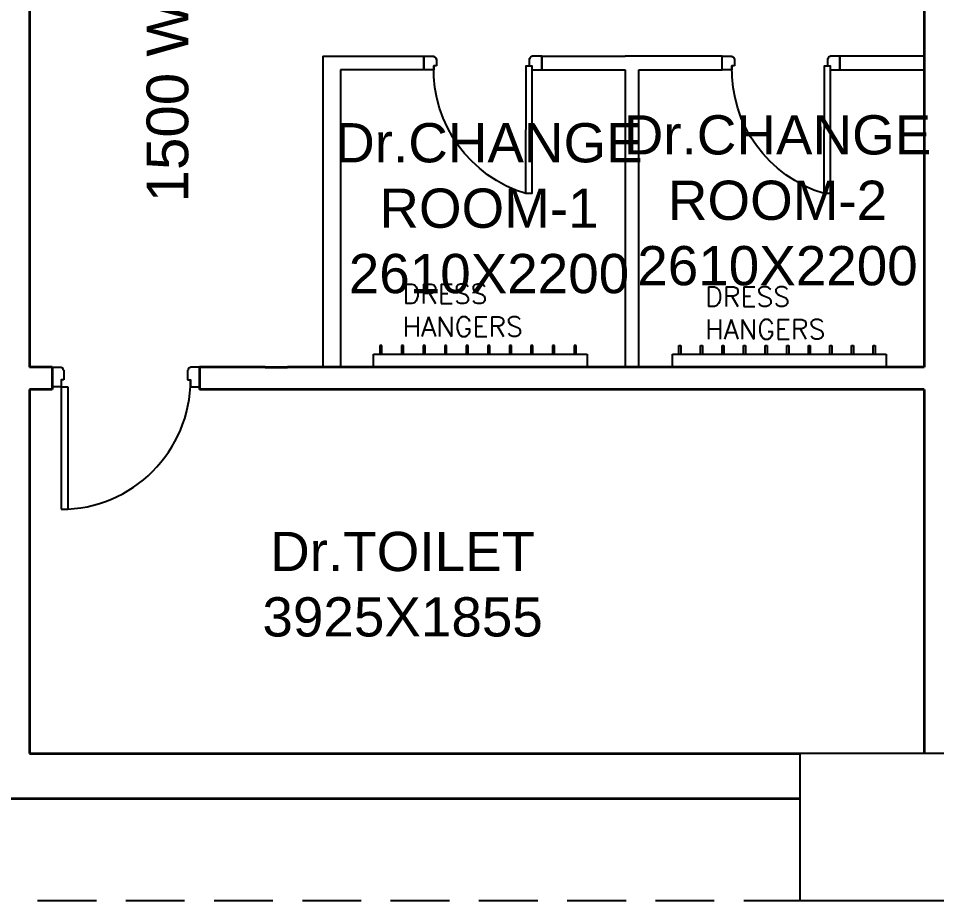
# Model space of a CAD drawing. Extents: x 3485972 to 3601240, y -673889 to -591207.
# Drawn here: x 3501168 to 3505849, y -612770 to -608272 of the extents above; entities that cross this region are included whole.
import ezdxf
from ezdxf.enums import TextEntityAlignment as Align

# ---------------------------------------------------------------- set-up
doc = ezdxf.new("R2010")
doc.units = 0
doc.header["$LTSCALE"] = 6
doc.header["$MEASUREMENT"] = 0
doc.linetypes.add('HIDDEN', pattern=[0.375, 0.25, -0.125])
for name, color, linetype in [('Chajja', 7, 'CONTINUOUS'), ('COL', 5, 'CONTINUOUS'), ('DOOR', 44, 'CONTINUOUS'), ('equipment desc', 50, 'CONTINUOUS'), ('furniture', 33, 'CONTINUOUS'), ('medical equipment', 4, 'CONTINUOUS'), ('TEXT', 181, 'CONTINUOUS'), ('walls', 252, 'CONTINUOUS')]:
    doc.layers.add(name, color=color, linetype=linetype)
doc.layers.add('WALL', color=8, linetype='CONTINUOUS', lineweight=35)
doc.styles.add('ARIAL', font='arial.ttf')
doc.styles.get("Standard").update_dxf_attribs({"font": 'SIMPLEX'})

# ---------------------------------------------------------------- blocks, each defined once
blk = doc.blocks.new('750')
at = {"layer": 'DOOR'}
for p, q in [((-50, 705), (-47.5, 705)), ((-35, 690), (-35, 692.5)), ((-35, 60), (-35, 57.5)), ((50, 45), (50, 80)), ((50, 80), (675, 80)), ((675, 45), (675, 80)), ((-50, 45), (-47.5, 45)), ((50, 45), (675, 45))]:
    blk.add_line(p, q, dxfattribs=at)
for points in [[(15, 690), (15, 705), (50, 705), (50, 750), (-50, 750), (-50, 705)], [(-35, 690), (15, 690)], [(15, 60), (15, 45), (50, 45), (50, 0), (-50, 0), (-50, 45)], [(-35, 60), (15, 60)]]:
    blk.add_lwpolyline(points, dxfattribs=at)
for centre, start, end in [((-35, 705), 180, 270), ((-35, 45), 90, 180)]:
    blk.add_arc(centre, 12.5, start, end, dxfattribs=at)
at = {"layer": 'DOOR', "color": 145}
blk.add_arc((15, 45), 660, 0, 90, dxfattribs=at)
blk = doc.blocks.new('600')
at = {"layer": 'DOOR'}
blk.add_lwpolyline([(3496827.3, -614415.4), (3496829, -615066.4), (3496857.8, -615066.4), (3496857.8, -614415.4)], close=True, dxfattribs=at)
for points in [[(3496370.7, -615066.4), (3496357.2, -615066.4), (3496357.2, -615045.9), (3496307.5, -615045.9), (3496307.5, -615115.9), (3496357.2, -615115.9), (3496357.2, -615113.7, 0.414214), (3496368.5, -615102.4), (3496370.7, -615102.4)], [(3496844.3, -615066.4), (3496857.8, -615066.4), (3496857.8, -615045.9), (3496907.5, -615045.9), (3496907.5, -615115.9), (3496857.8, -615115.9), (3496857.8, -615113.7, -0.414214), (3496846.5, -615102.4), (3496844.3, -615102.4)]]:
    blk.add_lwpolyline(points, format="xyb", close=True, dxfattribs=at)
at = {"layer": 'furniture', "linetype": 'ByBlock'}
blk.add_arc((3497016.2, -615047.1), 659.3, 106.6562, 181.6858, dxfattribs=at)
blk = doc.blocks.new('*U52')
at = {"layer": 'medical equipment', "linetype": 'ByBlock'}
for p, q in [((4.9, 22.1), (-4.9, 22.1)), ((-4.9, 22.1), (-4.9, -22.1)), ((4.9, -22.1), (4.9, 22.1))]:
    blk.add_line(p, q, dxfattribs=at)
blk = doc.blocks.new('*U53')
at = {"layer": 'medical equipment', "color": 0, "linetype": 'ByBlock', "lineweight": -2, "transparency": 16777216}
for p in [(0, 0), (110, 0), (220, 0), (330, 0), (440, 0), (550, 0), (660, 0), (770, 0), (880, 0), (990, 0)]:
    blk.add_blockref('*U52', p, dxfattribs=at)
blk = doc.blocks.new('*U54')
at = {"layer": 'medical equipment', "linetype": 'ByBlock'}
for p, q in [((-4.9, -22.1), (-4.9, 22.1)), ((-4.9, 22.1), (4.9, 22.1)), ((4.9, 22.1), (4.9, -22.1))]:
    blk.add_line(p, q, dxfattribs=at)
blk = doc.blocks.new('*U55')
at = {"layer": 'medical equipment', "color": 0, "linetype": 'ByBlock', "lineweight": -2, "transparency": 16777216}
for p in [(0, 0), (110, 0), (220, 0), (330, 0), (440, 0), (550, 0), (660, 0), (770, 0), (880, 0), (990, 0)]:
    blk.add_blockref('*U54', p, dxfattribs=at)

msp = doc.modelspace()

# ---------------------------------------------------------------- linework, layer by layer
at = {"layer": 'Chajja', "linetype": 'HIDDEN', "ltscale": 200}
msp.add_line((3488215.7, -612770), (3510915.7, -612770), dxfattribs=at)
at = {"layer": 'COL'}
msp.add_lwpolyline([(3505900.7, -612020), (3505150.7, -612020), (3505150.7, -612770), (3505900.7, -612770)], close=True, dxfattribs=at)
at = {"layer": 'furniture'}
for p, q in [((3502979, -610050), (3502979, -609984)), ((3502979, -609984), (3504067.5, -609984)), ((3504067.5, -609984), (3504067.5, -610050)), ((3504502.8, -610050), (3504502.8, -609984)), ((3504502.8, -609984), (3505591.3, -609984)), ((3505591.3, -609984), (3505591.3, -610050))]:
    msp.add_line(p, q, dxfattribs=at)
at = {"layer": 'WALL', "linetype": 'ByBlock'}
for p, q in [((3501225.7, -605305), (3501225.7, -610050)), ((3505785.7, -606055), (3505785.7, -610050)), ((3501340.7, -610050), (3501225.7, -610050)), ((3501340.7, -610050), (3501340.7, -610165)), ((3502090.7, -610050), (3502090.7, -610165)), ((3502425.7, -610050), (3502090.7, -610050)), ((3502425.7, -610050), (3502540.7, -610050)), ((3505785.7, -610050), (3502540.7, -610050)), ((3501340.7, -610165), (3501225.7, -610165)), ((3501225.7, -610165), (3501225.7, -612020)), ((3505785.7, -610165), (3502090.7, -610165)), ((3505785.7, -610165), (3505785.7, -612020)), ((3501225.7, -612020), (3505150.7, -612020)), ((3499190.7, -612250), (3505150.7, -612250))]:
    msp.add_line(p, q, dxfattribs=at)
at = {"layer": 'WALL', "lineweight": 0}
msp.add_line((3505265.7, -612020), (3505520.7, -612020), dxfattribs=at)
at = {"layer": 'walls', "linetype": 'ByBlock'}
for p, q in [((3502720.7, -608465), (3502720.7, -610050)), ((3502720.7, -608465), (3503235.7, -608465)), ((3503235.7, -608465), (3503235.7, -608535)), ((3503835.7, -608465), (3504260.7, -608465)), ((3503835.7, -608465), (3503835.7, -608535)), ((3504755.7, -608465), (3504260.7, -608465)), ((3504755.7, -608535), (3504755.7, -608465)), ((3505785.7, -608465), (3505355.7, -608465)), ((3505355.7, -608465), (3505355.7, -608535)), ((3505785.7, -608535), (3505785.7, -608465)), ((3502810.7, -608535), (3502810.7, -610050)), ((3503235.7, -608535), (3502810.7, -608535)), ((3503835.7, -608535), (3504260.7, -608535)), ((3504260.7, -608535), (3504260.7, -610050)), ((3504330.7, -610050), (3504330.7, -608535)), ((3504330.7, -608535), (3504755.7, -608535)), ((3505355.7, -608535), (3505785.7, -608535)), ((3504260.7, -610050), (3504330.7, -610050))]:
    msp.add_line(p, q, dxfattribs=at)

# ---------------------------------------------------------------- block references
at = {"layer": 'DOOR', "rotation": 270}
msp.add_blockref('750', (3501340.7, -610100), dxfattribs=at)
at = {"layer": 'furniture', "linetype": 'ByBlock', "xscale": -1, "rotation": 180}
for p in [(6928.3, -1223580.9), (8448.3, -1223580.9)]:
    msp.add_blockref('600', p, dxfattribs=at)
at = {"layer": 'medical equipment', "linetype": 'ByBlock'}
for name, p in [('*U53', (3503016.1, -609962)), ('*U55', (3504539.9, -609962))]:
    msp.add_blockref(name, p, dxfattribs=at)

# ---------------------------------------------------------------- texts
at = {"layer": 'equipment desc', "linetype": 'ByBlock', "char_height": 100, "attachment_point": 1}
for insert in [(3503126.7, -609626.6), (3504668.6, -609640.3)]:
    msp.add_mtext_dynamic_manual_height_columns('DRESS HANGERS', width=725.872, gutter_width=10, heights=[0], dxfattribs=dict(at, insert=insert))
at = {"layer": 'TEXT', "style": 'ARIAL'}
msp.add_text('1500 WIDE CORRIDOR', height=212.5, rotation=90, dxfattribs=at).set_placement((3502098, -607602.1), align=Align.BOTTOM_CENTER)
at = {"layer": 'TEXT', "char_height": 200, "width": 1198.956, "attachment_point": 5, "style": 'ARIAL'}
for s, insert in [('Dr.CHANGE\\PROOM-2\\P2610X2200', (3505037.7, -609200.9)), ('Dr.CHANGE\\PROOM-1\\P2610X2200', (3503567, -609241.1)), ('Dr.TOILET\\P3925X1855', (3503126.9, -611158))]:
    msp.add_mtext(s, dxfattribs=dict(at, insert=insert))

doc.saveas('drawing.dxf')
